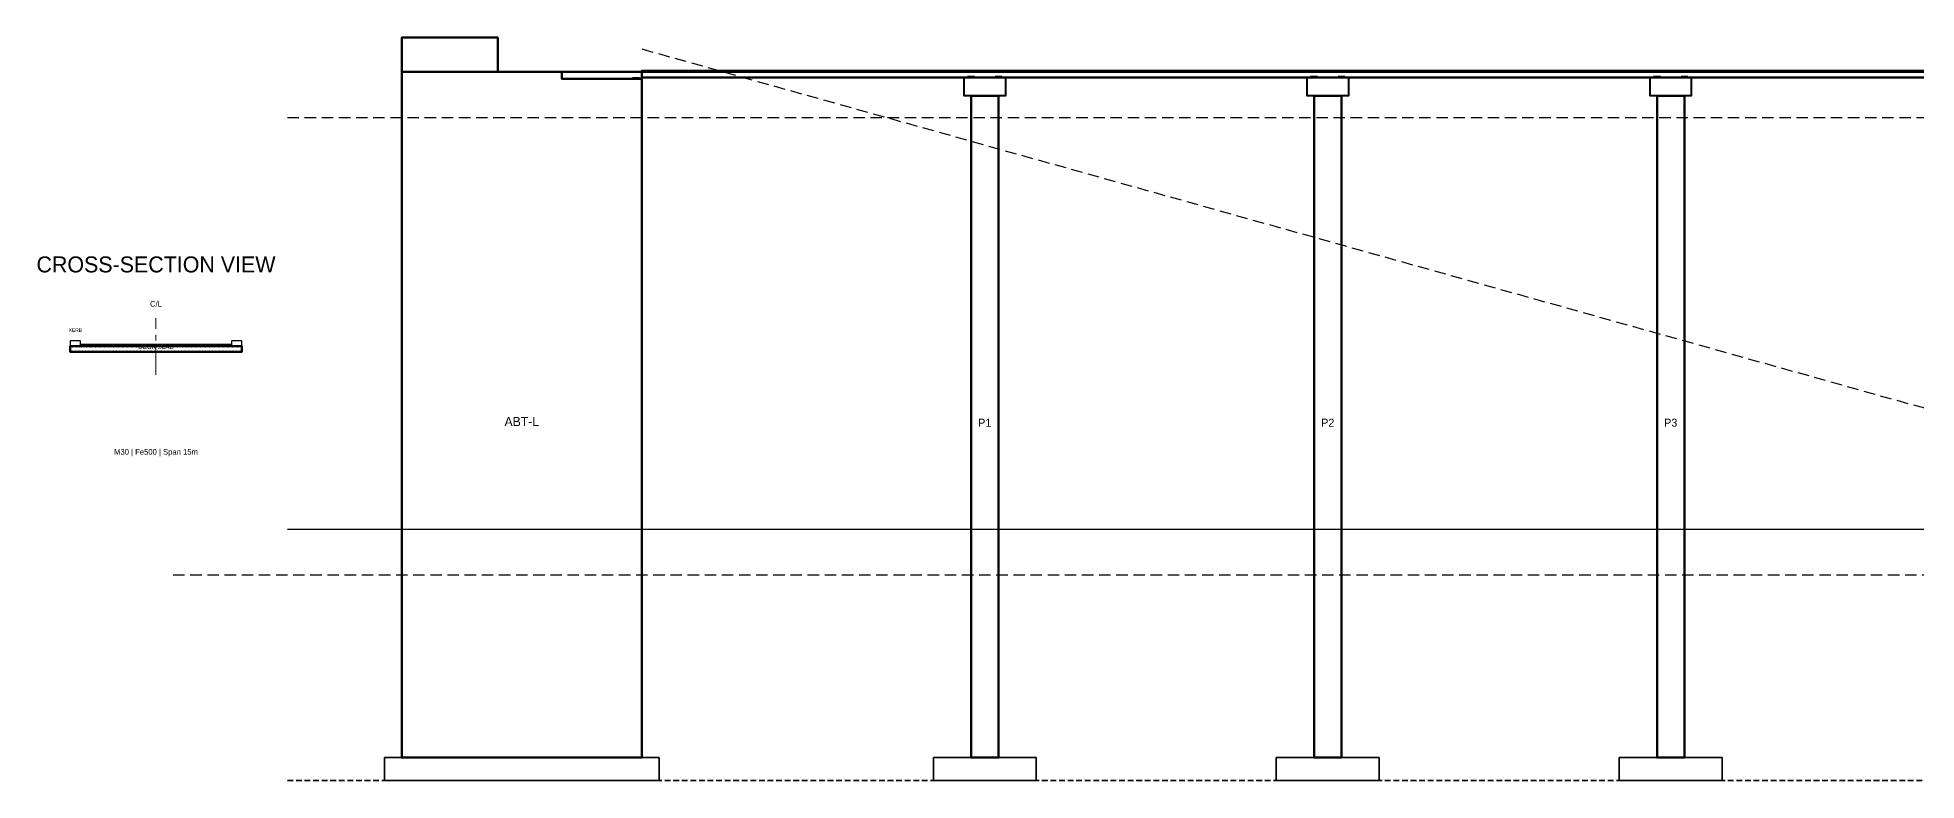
# Model space of a CAD drawing. Header units: metres. Extents: x -26 to 174, y -14 to 138.
# Drawn here: x -26.4 to 55.7, y 99 to 131.5 of the extents above; entities that cross this region are included whole.
import ezdxf
from ezdxf.enums import TextEntityAlignment as Align

# ---------------------------------------------------------------- set-up
doc = ezdxf.new("R2010")
doc.units = ezdxf.units.M
for name, pattern in [('CENTER', [2, 1.25, -0.25, 0.25, -0.25]), ('DASHED', [0.75, 0.5, -0.25]), ('HIDDEN', [0.375, 0.25, -0.125])]:
    doc.linetypes.add(name, pattern=pattern)
for name, color, linetype, lineweight in [('A-GRID', 8, 'CENTER', 15), ('A-TEXT', 7, 'CONTINUOUS', 18), ('G-BED', 32, 'CONTINUOUS', 25), ('G-HFL', 150, 'DASHED', 25), ('G-NGL', 30, 'DASHED', 25), ('H-CONC', 253, 'CONTINUOUS', 15), ('S-ABUT', 5, 'CONTINUOUS', 50), ('S-BEARING', 6, 'CONTINUOUS', 30), ('S-DECK', 4, 'CONTINUOUS', 50), ('S-FNDTN', 2, 'HIDDEN', 35), ('S-KERB', 8, 'CONTINUOUS', 25), ('S-PIER', 3, 'CONTINUOUS', 50), ('S-PIERCAP', 3, 'CONTINUOUS', 40), ('X-REBAR', 1, 'CONTINUOUS', 18)]:
    doc.layers.add(name, color=color, linetype=linetype, lineweight=lineweight)

msp = doc.modelspace()

# ---------------------------------------------------------------- hatches: boundary and pattern name
at = {"layer": 'H-CONC'}
h = msp.add_hatch(dxfattribs=at)
h.set_pattern_fill('ANSI31', color=256, scale=0.05, style=0)
h.set_pattern_definition([])
h.paths.add_polyline_path([(0, 130), (150, 130), (150, 129.75), (0, 129.75)])
h = msp.add_hatch(dxfattribs=at)
h.set_pattern_fill('ANSI31', color=256, scale=0.04, style=0)
h.set_pattern_definition([])
h.paths.add_polyline_path([(14.4, 128.95), (15.6, 128.95), (15.6, 100), (14.4, 100)])
h = msp.add_hatch(dxfattribs=at)
h.set_pattern_fill('ANSI31', color=256, scale=0.04, style=0)
h.set_pattern_definition([])
h.paths.add_polyline_path([(29.4, 128.95), (30.6, 128.95), (30.6, 100), (29.4, 100)])
h = msp.add_hatch(dxfattribs=at)
h.set_pattern_fill('ANSI31', color=256, scale=0.04, style=0)
h.set_pattern_definition([])
h.paths.add_polyline_path([(44.4, 128.95), (45.6, 128.95), (45.6, 100), (44.4, 100)])
h = msp.add_hatch(dxfattribs=at)
h.set_pattern_fill('ANSI31', color=256, scale=0.03, style=0)
h.set_pattern_definition([])
h.paths.add_polyline_path([(-25, 118), (-17.5, 118), (-17.5, 117.75), (-25, 117.75)])
h = msp.add_hatch(dxfattribs=at)
h.set_pattern_fill('ANSI32', color=256, scale=0.08, style=0)
h.set_pattern_definition([])
h.paths.add_polyline_path([(-11.25, 100), (0.75, 100), (0.75, 99), (-11.25, 99)])

# ---------------------------------------------------------------- linework, layer by layer
at = {"layer": 'A-GRID', "linetype": 'CENTER'}
msp.add_line((-21.25, 116.75), (-21.25, 119.225), dxfattribs=at)
at = {"layer": 'G-BED', "linetype": 'CONTINUOUS'}
msp.add_line((-15.5, 110), (165.5, 110), dxfattribs=at)
at = {"layer": 'G-BED', "linetype": 'DASHED'}
msp.add_line((-20.5, 108), (170.5, 108), dxfattribs=at)
at = {"layer": 'G-HFL', "linetype": 'DASHED'}
msp.add_line((-15.5, 128), (165.5, 128), dxfattribs=at)
at = {"layer": 'G-NGL', "linetype": 'DASHED'}
msp.add_lwpolyline([(0, 131), (75, 110), (150, 131)], dxfattribs=at)
at = {"layer": 'S-ABUT', "linetype": 'CONTINUOUS'}
for points in [[(-10.5, 130), (-6.3, 130), (-6.3, 131.5), (-10.5, 131.5)], [(-10.5, 130), (0, 130), (0, 100), (-10.5, 100)]]:
    msp.add_lwpolyline(points, close=True, dxfattribs=at)
at = {"layer": 'S-BEARING', "linetype": 'CONTINUOUS'}
for points in [[(-0.4, 129.75), (-0.1, 129.75), (-0.1, 129.7), (-0.4, 129.7)], [(14.25, 129.75), (14.55, 129.75), (14.55, 129.8), (14.25, 129.8)], [(15.45, 129.75), (15.75, 129.75), (15.75, 129.8), (15.45, 129.8)], [(29.25, 129.75), (29.55, 129.75), (29.55, 129.8), (29.25, 129.8)], [(30.45, 129.75), (30.75, 129.75), (30.75, 129.8), (30.45, 129.8)], [(44.25, 129.75), (44.55, 129.75), (44.55, 129.8), (44.25, 129.8)], [(45.45, 129.75), (45.75, 129.75), (45.75, 129.8), (45.45, 129.8)]]:
    msp.add_lwpolyline(points, close=True, dxfattribs=at)
at = {"layer": 'S-DECK', "linetype": 'CONTINUOUS'}
msp.add_line((0, 130), (150, 130), dxfattribs=at)
for points in [[(-3.5, 130), (0, 130), (0, 129.7), (-3.5, 129.7)], [(0, 130), (150, 130), (150, 129.75), (0, 129.75)], [(-25, 118), (-17.5, 118), (-17.5, 117.75), (-25, 117.75)]]:
    msp.add_lwpolyline(points, close=True, dxfattribs=at)
at = {"layer": 'S-FNDTN', "linetype": 'HIDDEN'}
msp.add_line((-15.5, 99), (165.5, 99), dxfattribs=at)
at = {"layer": 'S-FNDTN', "linetype": 'CONTINUOUS'}
for points in [[(-11.25, 100), (0.75, 100), (0.75, 99), (-11.25, 99)], [(12.75, 100), (17.25, 100), (17.25, 99), (12.75, 99)], [(27.75, 100), (32.25, 100), (32.25, 99), (27.75, 99)], [(42.75, 100), (47.25, 100), (47.25, 99), (42.75, 99)]]:
    msp.add_lwpolyline(points, close=True, dxfattribs=at)
at = {"layer": 'S-KERB', "linetype": 'CONTINUOUS'}
for points in [[(0, 130.075), (150, 130.075), (150, 130), (0, 130)], [(-25, 118), (-24.55, 118), (-24.55, 118.225), (-25, 118.225)], [(-24.55, 118), (-17.95, 118), (-17.95, 118.075), (-24.55, 118.075)], [(-17.95, 118), (-17.5, 118), (-17.5, 118.225), (-17.95, 118.225)]]:
    msp.add_lwpolyline(points, close=True, dxfattribs=at)
at = {"layer": 'S-PIER', "linetype": 'CONTINUOUS'}
for points in [[(14.4, 128.95), (15.6, 128.95), (15.6, 100), (14.4, 100)], [(29.4, 128.95), (30.6, 128.95), (30.6, 100), (29.4, 100)], [(44.4, 128.95), (45.6, 128.95), (45.6, 100), (44.4, 100)]]:
    msp.add_lwpolyline(points, close=True, dxfattribs=at)
at = {"layer": 'S-PIERCAP', "linetype": 'CONTINUOUS'}
for points in [[(14.1, 129.75), (15.9, 129.75), (15.9, 128.95), (14.1, 128.95)], [(29.1, 129.75), (30.9, 129.75), (30.9, 128.95), (29.1, 128.95)], [(44.1, 129.75), (45.9, 129.75), (45.9, 128.95), (44.1, 128.95)]]:
    msp.add_lwpolyline(points, close=True, dxfattribs=at)
at = {"layer": 'X-REBAR'}
for centre, radius in [((-24.925, 117.79), 0.01), ((-24.9, 117.96), 0.008), ((-24.775, 117.79), 0.01), ((-24.7, 117.96), 0.008), ((-24.625, 117.79), 0.01), ((-24.5, 117.96), 0.008), ((-24.475, 117.79), 0.01), ((-24.325, 117.79), 0.01), ((-24.3, 117.96), 0.008), ((-24.175, 117.79), 0.01), ((-24.1, 117.96), 0.008), ((-24.025, 117.79), 0.01), ((-23.9, 117.96), 0.008), ((-23.875, 117.79), 0.01), ((-23.725, 117.79), 0.01), ((-23.7, 117.96), 0.008), ((-23.575, 117.79), 0.01), ((-23.5, 117.96), 0.008), ((-23.425, 117.79), 0.01), ((-23.3, 117.96), 0.008), ((-23.275, 117.79), 0.01), ((-23.125, 117.79), 0.01), ((-23.1, 117.96), 0.008), ((-22.975, 117.79), 0.01), ((-22.9, 117.96), 0.008), ((-22.825, 117.79), 0.01), ((-22.7, 117.96), 0.008), ((-22.675, 117.79), 0.01), ((-22.525, 117.79), 0.01), ((-22.5, 117.96), 0.008), ((-22.375, 117.79), 0.01), ((-22.3, 117.96), 0.008), ((-22.225, 117.79), 0.01), ((-22.1, 117.96), 0.008), ((-22.075, 117.79), 0.01), ((-21.925, 117.79), 0.01), ((-21.9, 117.96), 0.008), ((-21.775, 117.79), 0.01), ((-21.7, 117.96), 0.008), ((-21.625, 117.79), 0.01), ((-21.5, 117.96), 0.008), ((-21.475, 117.79), 0.01), ((-21.325, 117.79), 0.01), ((-21.3, 117.96), 0.008), ((-21.175, 117.79), 0.01), ((-21.1, 117.96), 0.008), ((-21.025, 117.79), 0.01), ((-20.9, 117.96), 0.008), ((-20.875, 117.79), 0.01), ((-20.725, 117.79), 0.01), ((-20.7, 117.96), 0.008), ((-20.575, 117.79), 0.01), ((-20.5, 117.96), 0.008), ((-20.425, 117.79), 0.01), ((-20.3, 117.96), 0.008), ((-20.275, 117.79), 0.01), ((-20.125, 117.79), 0.01), ((-20.1, 117.96), 0.008), ((-19.975, 117.79), 0.01), ((-19.9, 117.96), 0.008), ((-19.825, 117.79), 0.01), ((-19.7, 117.96), 0.008), ((-19.675, 117.79), 0.01), ((-19.525, 117.79), 0.01), ((-19.5, 117.96), 0.008), ((-19.375, 117.79), 0.01), ((-19.3, 117.96), 0.008), ((-19.225, 117.79), 0.01), ((-19.1, 117.96), 0.008), ((-19.075, 117.79), 0.01), ((-18.925, 117.79), 0.01), ((-18.9, 117.96), 0.008), ((-18.775, 117.79), 0.01), ((-18.7, 117.96), 0.008), ((-18.625, 117.79), 0.01), ((-18.5, 117.96), 0.008), ((-18.475, 117.79), 0.01), ((-18.325, 117.79), 0.01), ((-18.3, 117.96), 0.008), ((-18.175, 117.79), 0.01), ((-18.1, 117.96), 0.008), ((-18.025, 117.79), 0.01), ((-17.9, 117.96), 0.008), ((-17.875, 117.79), 0.01), ((-17.725, 117.79), 0.01), ((-17.7, 117.96), 0.008), ((-17.575, 117.79), 0.01)]:
    msp.add_circle(centre, radius, dxfattribs=at)

# ---------------------------------------------------------------- texts
at = {"layer": 'A-GRID'}
msp.add_text('C/L', height=0.25, dxfattribs=at).set_placement((-21.25, 119.725), align=Align.CENTER)
at = {"layer": 'A-TEXT'}
for s, height, p in [('CROSS-SECTION VIEW', 0.7, (-21.25, 121.225)), ('KERB', 0.15, (-24.775, 118.625)), ('DECK SLAB', 0.2, (-21.25, 117.875)), ('ABT-L', 0.4, (-5.25, 114.5)), ('P1', 0.35, (15, 114.475)), ('P2', 0.35, (30, 114.475)), ('P3', 0.35, (45, 114.475)), ('M30 | Fe500 | Span 15m', 0.25, (-21.25, 113.25))]:
    msp.add_text(s, height=height, dxfattribs=at).set_placement(p, align=Align.CENTER)

doc.saveas('drawing.dxf')
